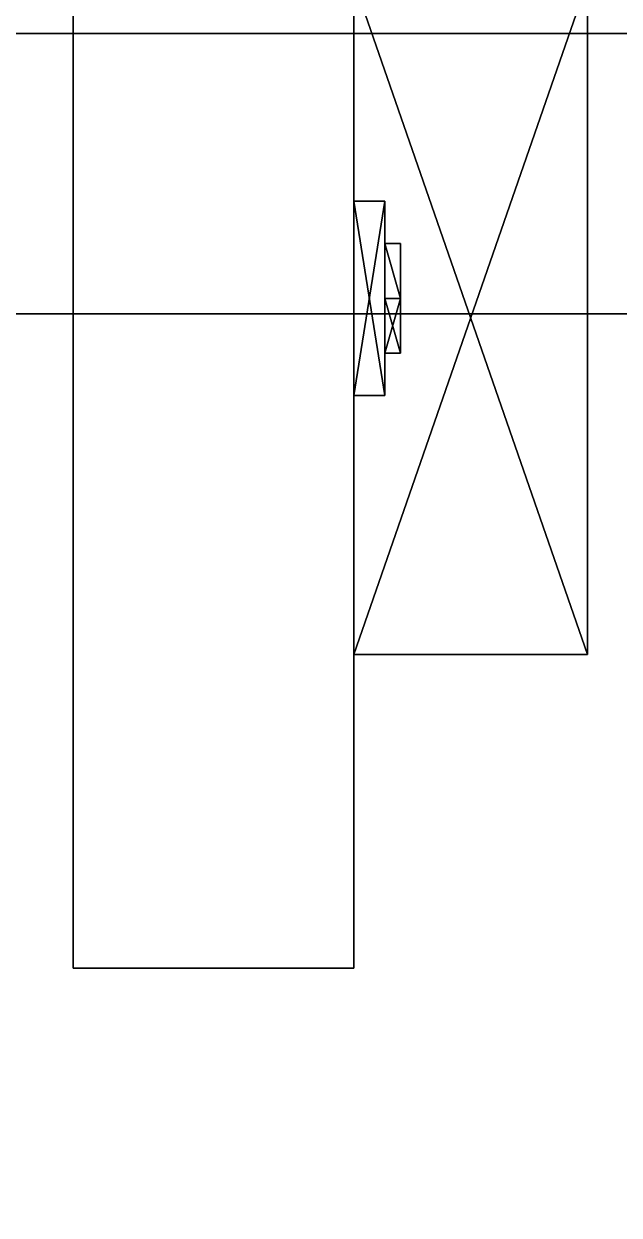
# Model space of a CAD drawing. Extents: x -469 to 3226, y 1395 to 4288.
# Drawn here: x 295 to 333.2, y 2044.2 to 2120.6 of the extents above; entities that cross this region are included whole.
import ezdxf

# ---------------------------------------------------------------- set-up
doc = ezdxf.new("R2010")
doc.units = 0
for name, color, linetype in [('LAYER0', 7, 'CONTINUOUS'), ('LAYER1', 7, 'CONTINUOUS'), ('LAYER11', 9, 'CONTINUOUS'), ('LAYER16', 253, 'CONTINUOUS'), ('LAYER19', 253, 'CONTINUOUS'), ('LAYER22', 253, 'CONTINUOUS'), ('LAYER25', 253, 'CONTINUOUS'), ('LAYER28', 253, 'CONTINUOUS'), ('LAYER3', 7, 'CONTINUOUS'), ('LAYER4', 7, 'CONTINUOUS'), ('LAYER7', 7, 'CONTINUOUS')]:
    doc.layers.add(name, color=color, linetype=linetype)

msp = doc.modelspace()

# ---------------------------------------------------------------- linework, layer by layer
at = {"layer": 'LAYER0', "invisible_edges": 1}
for points in [[(3116.174, 4288.024, -5), (-468.8259, 1395.024, -5), (-468.8259, 4288.024, -5), (3116.174, 4288.024, -5)], [(-468.8259, 1395.024, -5), (3116.174, 4288.024, -5), (3116.174, 1395.024, -5), (-468.8259, 1395.024, -5)], [(3116.174, 1395.024), (-468.8259, 4288.024), (-468.8259, 1395.024), (3116.174, 1395.024)], [(-468.8259, 4288.024), (3116.174, 1395.024), (3116.174, 4288.024), (-468.8259, 4288.024)]]:
    msp.add_3dface(points, dxfattribs=at)
at = {"layer": 'LAYER11', "invisible_edges": 1}
for points in [[(778.1741, 2120.024, 80), (-235.8259, 2102.024, 80), (778.1741, 2102.024, 80), (778.1741, 2120.024, 80)], [(-235.8259, 2102.024, 80), (778.1741, 2120.024, 80), (-235.8259, 2120.024, 80), (-235.8259, 2102.024, 80)], [(-235.8259, 2120.024), (778.1741, 2102.024), (-235.8259, 2102.024), (-235.8259, 2120.024)], [(778.1741, 2102.024), (-235.8259, 2120.024), (778.1741, 2120.024), (778.1741, 2102.024)], [(778.1741, 2120.024, 80), (-235.8259, 2120.024), (-235.8259, 2120.024, 80), (778.1741, 2120.024, 80)], [(-235.8259, 2120.024), (778.1741, 2120.024, 80), (778.1741, 2120.024), (-235.8259, 2120.024)], [(778.1741, 2102.024), (-235.8259, 2102.024, 80), (-235.8259, 2102.024), (778.1741, 2102.024)], [(-235.8259, 2102.024, 80), (778.1741, 2102.024), (778.1741, 2102.024, 80), (-235.8259, 2102.024, 80)]]:
    msp.add_3dface(points, dxfattribs=at)
at = {"layer": 'LAYER16'}
for points in [[(316.1741, 2123.387, 177), (331.1741, 2123.387, 177), (316.1741, 2080.167, 177), (316.1741, 2123.387, 177)], [(316.1741, 2080.167, 177), (331.1741, 2123.387, 177), (331.1741, 2080.167, 177), (316.1741, 2080.167, 177)], [(316.1741, 2080.167, 189), (331.1741, 2080.167, 189), (316.1741, 2123.387, 189), (316.1741, 2080.167, 189)], [(316.1741, 2123.387, 189), (331.1741, 2080.167, 189), (331.1741, 2123.387, 189), (316.1741, 2123.387, 189)], [(331.1741, 2123.387, 177), (331.1741, 2123.387, 189), (331.1741, 2080.167, 177), (331.1741, 2123.387, 177)], [(331.1741, 2080.167, 177), (331.1741, 2123.387, 189), (331.1741, 2080.167, 189), (331.1741, 2080.167, 177)], [(318.1741, 2109.258, 206), (316.1741, 2109.258, 206), (316.1741, 2096.79, 206), (318.1741, 2109.258, 206)], [(318.1741, 2109.258, 206), (316.1741, 2096.79, 206), (318.1741, 2096.79, 206), (318.1741, 2109.258, 206)], [(318.1741, 2096.79, 160), (316.1741, 2096.79, 160), (316.1741, 2109.258, 160), (318.1741, 2096.79, 160)], [(318.1741, 2096.79, 160), (316.1741, 2109.258, 160), (318.1741, 2109.258, 160), (318.1741, 2096.79, 160)], [(316.1741, 2109.258, 160), (316.1741, 2109.258, 206), (318.1741, 2109.258, 206), (316.1741, 2109.258, 160)], [(316.1741, 2109.258, 160), (318.1741, 2109.258, 206), (318.1741, 2109.258, 160), (316.1741, 2109.258, 160)], [(318.1741, 2109.258, 160), (318.1741, 2109.258, 206), (318.1741, 2096.79, 206), (318.1741, 2109.258, 160)], [(318.1741, 2109.258, 160), (318.1741, 2096.79, 206), (318.1741, 2096.79, 160), (318.1741, 2109.258, 160)], [(319.1741, 2106.548, 199), (319.1741, 2103.024, 194.76), (318.1741, 2106.548, 199), (319.1741, 2106.548, 199)], [(318.1741, 2106.548, 199), (319.1741, 2103.024, 194.76), (318.1741, 2103.024, 194.76), (318.1741, 2106.548, 199)], [(318.1741, 2103.024, 203.24), (318.1741, 2103.024, 194.76), (318.1741, 2106.548, 199), (318.1741, 2103.024, 203.24)], [(318.1741, 2103.024, 203.24), (319.1741, 2103.024, 203.24), (318.1741, 2106.548, 199), (318.1741, 2103.024, 203.24)], [(318.1741, 2106.548, 199), (319.1741, 2103.024, 203.24), (319.1741, 2106.548, 199), (318.1741, 2106.548, 199)], [(319.1741, 2106.548, 167), (319.1741, 2103.024, 162.76), (318.1741, 2106.548, 167), (319.1741, 2106.548, 167)], [(318.1741, 2106.548, 167), (319.1741, 2103.024, 162.76), (318.1741, 2103.024, 162.76), (318.1741, 2106.548, 167)], [(318.1741, 2103.024, 171.24), (318.1741, 2103.024, 162.76), (318.1741, 2106.548, 167), (318.1741, 2103.024, 171.24)], [(318.1741, 2103.024, 171.24), (319.1741, 2103.024, 171.24), (318.1741, 2106.548, 167), (318.1741, 2103.024, 171.24)], [(318.1741, 2106.548, 167), (319.1741, 2103.024, 171.24), (319.1741, 2106.548, 167), (318.1741, 2106.548, 167)], [(319.1741, 2103.024, 203.24), (319.1741, 2099.5, 199), (319.1741, 2106.548, 199), (319.1741, 2103.024, 203.24)], [(319.1741, 2106.548, 199), (319.1741, 2099.5, 199), (319.1741, 2103.024, 194.76), (319.1741, 2106.548, 199)], [(319.1741, 2103.024, 171.24), (319.1741, 2099.5, 167), (319.1741, 2106.548, 167), (319.1741, 2103.024, 171.24)], [(319.1741, 2106.548, 167), (319.1741, 2099.5, 167), (319.1741, 2103.024, 162.76), (319.1741, 2106.548, 167)], [(319.1741, 2103.024, 194.76), (319.1741, 2099.5, 199), (318.1741, 2103.024, 194.76), (319.1741, 2103.024, 194.76)], [(318.1741, 2103.024, 194.76), (319.1741, 2099.5, 199), (318.1741, 2099.5, 199), (318.1741, 2103.024, 194.76)], [(319.1741, 2099.5, 199), (319.1741, 2103.024, 203.24), (318.1741, 2099.5, 199), (319.1741, 2099.5, 199)], [(318.1741, 2099.5, 199), (319.1741, 2103.024, 203.24), (318.1741, 2103.024, 203.24), (318.1741, 2099.5, 199)], [(318.1741, 2103.024, 203.24), (318.1741, 2099.5, 199), (318.1741, 2103.024, 194.76), (318.1741, 2103.024, 203.24)], [(319.1741, 2103.024, 162.76), (319.1741, 2099.5, 167), (318.1741, 2103.024, 162.76), (319.1741, 2103.024, 162.76)], [(318.1741, 2103.024, 162.76), (319.1741, 2099.5, 167), (318.1741, 2099.5, 167), (318.1741, 2103.024, 162.76)], [(319.1741, 2099.5, 167), (319.1741, 2103.024, 171.24), (318.1741, 2099.5, 167), (319.1741, 2099.5, 167)], [(318.1741, 2099.5, 167), (319.1741, 2103.024, 171.24), (318.1741, 2103.024, 171.24), (318.1741, 2099.5, 167)], [(318.1741, 2103.024, 171.24), (318.1741, 2099.5, 167), (318.1741, 2103.024, 162.76), (318.1741, 2103.024, 171.24)], [(318.1741, 2096.79, 206), (316.1741, 2096.79, 206), (316.1741, 2096.79, 160), (318.1741, 2096.79, 206)], [(318.1741, 2096.79, 206), (316.1741, 2096.79, 160), (318.1741, 2096.79, 160), (318.1741, 2096.79, 206)], [(316.1741, 2080.167, 177), (331.1741, 2080.167, 177), (316.1741, 2080.167, 189), (316.1741, 2080.167, 177)], [(316.1741, 2080.167, 189), (331.1741, 2080.167, 177), (331.1741, 2080.167, 189), (316.1741, 2080.167, 189)]]:
    msp.add_3dface(points, dxfattribs=at)
at = {"layer": 'LAYER19'}
for points in [[(316.1741, 2123.387, 700.5), (331.1741, 2123.387, 700.5), (316.1741, 2080.167, 700.5), (316.1741, 2123.387, 700.5)], [(316.1741, 2080.167, 700.5), (331.1741, 2123.387, 700.5), (331.1741, 2080.167, 700.5), (316.1741, 2080.167, 700.5)], [(316.1741, 2080.167, 712.5), (331.1741, 2080.167, 712.5), (316.1741, 2123.387, 712.5), (316.1741, 2080.167, 712.5)], [(316.1741, 2123.387, 712.5), (331.1741, 2080.167, 712.5), (331.1741, 2123.387, 712.5), (316.1741, 2123.387, 712.5)], [(331.1741, 2123.387, 700.5), (331.1741, 2123.387, 712.5), (331.1741, 2080.167, 700.5), (331.1741, 2123.387, 700.5)], [(331.1741, 2080.167, 700.5), (331.1741, 2123.387, 712.5), (331.1741, 2080.167, 712.5), (331.1741, 2080.167, 700.5)], [(318.1741, 2109.258, 729.5), (316.1741, 2109.258, 729.5), (316.1741, 2096.79, 729.5), (318.1741, 2109.258, 729.5)], [(318.1741, 2109.258, 729.5), (316.1741, 2096.79, 729.5), (318.1741, 2096.79, 729.5), (318.1741, 2109.258, 729.5)], [(318.1741, 2096.79, 683.5), (316.1741, 2096.79, 683.5), (316.1741, 2109.258, 683.5), (318.1741, 2096.79, 683.5)], [(318.1741, 2096.79, 683.5), (316.1741, 2109.258, 683.5), (318.1741, 2109.258, 683.5), (318.1741, 2096.79, 683.5)], [(316.1741, 2109.258, 683.5), (316.1741, 2109.258, 729.5), (318.1741, 2109.258, 729.5), (316.1741, 2109.258, 683.5)], [(316.1741, 2109.258, 683.5), (318.1741, 2109.258, 729.5), (318.1741, 2109.258, 683.5), (316.1741, 2109.258, 683.5)], [(318.1741, 2109.258, 683.5), (318.1741, 2109.258, 729.5), (318.1741, 2096.79, 729.5), (318.1741, 2109.258, 683.5)], [(318.1741, 2109.258, 683.5), (318.1741, 2096.79, 729.5), (318.1741, 2096.79, 683.5), (318.1741, 2109.258, 683.5)], [(319.1741, 2106.548, 722.5), (319.1741, 2103.024, 718.26), (318.1741, 2106.548, 722.5), (319.1741, 2106.548, 722.5)], [(318.1741, 2106.548, 722.5), (319.1741, 2103.024, 718.26), (318.1741, 2103.024, 718.26), (318.1741, 2106.548, 722.5)], [(318.1741, 2103.024, 726.74), (318.1741, 2103.024, 718.26), (318.1741, 2106.548, 722.5), (318.1741, 2103.024, 726.74)], [(318.1741, 2103.024, 726.74), (319.1741, 2103.024, 726.74), (318.1741, 2106.548, 722.5), (318.1741, 2103.024, 726.74)], [(318.1741, 2106.548, 722.5), (319.1741, 2103.024, 726.74), (319.1741, 2106.548, 722.5), (318.1741, 2106.548, 722.5)], [(319.1741, 2106.548, 690.5), (319.1741, 2103.024, 686.26), (318.1741, 2106.548, 690.5), (319.1741, 2106.548, 690.5)], [(318.1741, 2106.548, 690.5), (319.1741, 2103.024, 686.26), (318.1741, 2103.024, 686.26), (318.1741, 2106.548, 690.5)], [(318.1741, 2103.024, 694.74), (318.1741, 2103.024, 686.26), (318.1741, 2106.548, 690.5), (318.1741, 2103.024, 694.74)], [(318.1741, 2103.024, 694.74), (319.1741, 2103.024, 694.74), (318.1741, 2106.548, 690.5), (318.1741, 2103.024, 694.74)], [(318.1741, 2106.548, 690.5), (319.1741, 2103.024, 694.74), (319.1741, 2106.548, 690.5), (318.1741, 2106.548, 690.5)], [(319.1741, 2103.024, 726.74), (319.1741, 2099.5, 722.5), (319.1741, 2106.548, 722.5), (319.1741, 2103.024, 726.74)], [(319.1741, 2106.548, 722.5), (319.1741, 2099.5, 722.5), (319.1741, 2103.024, 718.26), (319.1741, 2106.548, 722.5)], [(319.1741, 2103.024, 694.74), (319.1741, 2099.5, 690.5), (319.1741, 2106.548, 690.5), (319.1741, 2103.024, 694.74)], [(319.1741, 2106.548, 690.5), (319.1741, 2099.5, 690.5), (319.1741, 2103.024, 686.26), (319.1741, 2106.548, 690.5)], [(319.1741, 2103.024, 718.26), (319.1741, 2099.5, 722.5), (318.1741, 2103.024, 718.26), (319.1741, 2103.024, 718.26)], [(318.1741, 2103.024, 718.26), (319.1741, 2099.5, 722.5), (318.1741, 2099.5, 722.5), (318.1741, 2103.024, 718.26)], [(319.1741, 2099.5, 722.5), (319.1741, 2103.024, 726.74), (318.1741, 2099.5, 722.5), (319.1741, 2099.5, 722.5)], [(318.1741, 2099.5, 722.5), (319.1741, 2103.024, 726.74), (318.1741, 2103.024, 726.74), (318.1741, 2099.5, 722.5)], [(318.1741, 2103.024, 726.74), (318.1741, 2099.5, 722.5), (318.1741, 2103.024, 718.26), (318.1741, 2103.024, 726.74)], [(319.1741, 2103.024, 686.26), (319.1741, 2099.5, 690.5), (318.1741, 2103.024, 686.26), (319.1741, 2103.024, 686.26)], [(318.1741, 2103.024, 686.26), (319.1741, 2099.5, 690.5), (318.1741, 2099.5, 690.5), (318.1741, 2103.024, 686.26)], [(319.1741, 2099.5, 690.5), (319.1741, 2103.024, 694.74), (318.1741, 2099.5, 690.5), (319.1741, 2099.5, 690.5)], [(318.1741, 2099.5, 690.5), (319.1741, 2103.024, 694.74), (318.1741, 2103.024, 694.74), (318.1741, 2099.5, 690.5)], [(318.1741, 2103.024, 694.74), (318.1741, 2099.5, 690.5), (318.1741, 2103.024, 686.26), (318.1741, 2103.024, 694.74)], [(318.1741, 2096.79, 729.5), (316.1741, 2096.79, 729.5), (316.1741, 2096.79, 683.5), (318.1741, 2096.79, 729.5)], [(318.1741, 2096.79, 729.5), (316.1741, 2096.79, 683.5), (318.1741, 2096.79, 683.5), (318.1741, 2096.79, 729.5)], [(316.1741, 2080.167, 700.5), (331.1741, 2080.167, 700.5), (316.1741, 2080.167, 712.5), (316.1741, 2080.167, 700.5)], [(316.1741, 2080.167, 712.5), (331.1741, 2080.167, 700.5), (331.1741, 2080.167, 712.5), (316.1741, 2080.167, 712.5)]]:
    msp.add_3dface(points, dxfattribs=at)
at = {"layer": 'LAYER22'}
for points in [[(316.1741, 2123.387, 1224), (331.1741, 2123.387, 1224), (316.1741, 2080.167, 1224), (316.1741, 2123.387, 1224)], [(316.1741, 2080.167, 1224), (331.1741, 2123.387, 1224), (331.1741, 2080.167, 1224), (316.1741, 2080.167, 1224)], [(316.1741, 2080.167, 1236), (331.1741, 2080.167, 1236), (316.1741, 2123.387, 1236), (316.1741, 2080.167, 1236)], [(316.1741, 2123.387, 1236), (331.1741, 2080.167, 1236), (331.1741, 2123.387, 1236), (316.1741, 2123.387, 1236)], [(331.1741, 2123.387, 1224), (331.1741, 2123.387, 1236), (331.1741, 2080.167, 1224), (331.1741, 2123.387, 1224)], [(331.1741, 2080.167, 1224), (331.1741, 2123.387, 1236), (331.1741, 2080.167, 1236), (331.1741, 2080.167, 1224)], [(318.1741, 2109.258, 1253), (316.1741, 2109.258, 1253), (316.1741, 2096.79, 1253), (318.1741, 2109.258, 1253)], [(318.1741, 2109.258, 1253), (316.1741, 2096.79, 1253), (318.1741, 2096.79, 1253), (318.1741, 2109.258, 1253)], [(318.1741, 2096.79, 1207), (316.1741, 2096.79, 1207), (316.1741, 2109.258, 1207), (318.1741, 2096.79, 1207)], [(318.1741, 2096.79, 1207), (316.1741, 2109.258, 1207), (318.1741, 2109.258, 1207), (318.1741, 2096.79, 1207)], [(316.1741, 2109.258, 1207), (316.1741, 2109.258, 1253), (318.1741, 2109.258, 1253), (316.1741, 2109.258, 1207)], [(316.1741, 2109.258, 1207), (318.1741, 2109.258, 1253), (318.1741, 2109.258, 1207), (316.1741, 2109.258, 1207)], [(318.1741, 2109.258, 1207), (318.1741, 2109.258, 1253), (318.1741, 2096.79, 1253), (318.1741, 2109.258, 1207)], [(318.1741, 2109.258, 1207), (318.1741, 2096.79, 1253), (318.1741, 2096.79, 1207), (318.1741, 2109.258, 1207)], [(319.1741, 2106.548, 1246), (319.1741, 2103.024, 1241.76), (318.1741, 2106.548, 1246), (319.1741, 2106.548, 1246)], [(318.1741, 2106.548, 1246), (319.1741, 2103.024, 1241.76), (318.1741, 2103.024, 1241.76), (318.1741, 2106.548, 1246)], [(318.1741, 2103.024, 1250.24), (318.1741, 2103.024, 1241.76), (318.1741, 2106.548, 1246), (318.1741, 2103.024, 1250.24)], [(318.1741, 2103.024, 1250.24), (319.1741, 2103.024, 1250.24), (318.1741, 2106.548, 1246), (318.1741, 2103.024, 1250.24)], [(318.1741, 2106.548, 1246), (319.1741, 2103.024, 1250.24), (319.1741, 2106.548, 1246), (318.1741, 2106.548, 1246)], [(319.1741, 2106.548, 1214), (319.1741, 2103.024, 1209.76), (318.1741, 2106.548, 1214), (319.1741, 2106.548, 1214)], [(318.1741, 2106.548, 1214), (319.1741, 2103.024, 1209.76), (318.1741, 2103.024, 1209.76), (318.1741, 2106.548, 1214)], [(318.1741, 2103.024, 1218.24), (318.1741, 2103.024, 1209.76), (318.1741, 2106.548, 1214), (318.1741, 2103.024, 1218.24)], [(318.1741, 2103.024, 1218.24), (319.1741, 2103.024, 1218.24), (318.1741, 2106.548, 1214), (318.1741, 2103.024, 1218.24)], [(318.1741, 2106.548, 1214), (319.1741, 2103.024, 1218.24), (319.1741, 2106.548, 1214), (318.1741, 2106.548, 1214)], [(319.1741, 2103.024, 1250.24), (319.1741, 2099.5, 1246), (319.1741, 2106.548, 1246), (319.1741, 2103.024, 1250.24)], [(319.1741, 2106.548, 1246), (319.1741, 2099.5, 1246), (319.1741, 2103.024, 1241.76), (319.1741, 2106.548, 1246)], [(319.1741, 2103.024, 1218.24), (319.1741, 2099.5, 1214), (319.1741, 2106.548, 1214), (319.1741, 2103.024, 1218.24)], [(319.1741, 2106.548, 1214), (319.1741, 2099.5, 1214), (319.1741, 2103.024, 1209.76), (319.1741, 2106.548, 1214)], [(319.1741, 2103.024, 1241.76), (319.1741, 2099.5, 1246), (318.1741, 2103.024, 1241.76), (319.1741, 2103.024, 1241.76)], [(318.1741, 2103.024, 1241.76), (319.1741, 2099.5, 1246), (318.1741, 2099.5, 1246), (318.1741, 2103.024, 1241.76)], [(319.1741, 2099.5, 1246), (319.1741, 2103.024, 1250.24), (318.1741, 2099.5, 1246), (319.1741, 2099.5, 1246)], [(318.1741, 2099.5, 1246), (319.1741, 2103.024, 1250.24), (318.1741, 2103.024, 1250.24), (318.1741, 2099.5, 1246)], [(318.1741, 2103.024, 1250.24), (318.1741, 2099.5, 1246), (318.1741, 2103.024, 1241.76), (318.1741, 2103.024, 1250.24)], [(319.1741, 2103.024, 1209.76), (319.1741, 2099.5, 1214), (318.1741, 2103.024, 1209.76), (319.1741, 2103.024, 1209.76)], [(318.1741, 2103.024, 1209.76), (319.1741, 2099.5, 1214), (318.1741, 2099.5, 1214), (318.1741, 2103.024, 1209.76)], [(319.1741, 2099.5, 1214), (319.1741, 2103.024, 1218.24), (318.1741, 2099.5, 1214), (319.1741, 2099.5, 1214)], [(318.1741, 2099.5, 1214), (319.1741, 2103.024, 1218.24), (318.1741, 2103.024, 1218.24), (318.1741, 2099.5, 1214)], [(318.1741, 2103.024, 1218.24), (318.1741, 2099.5, 1214), (318.1741, 2103.024, 1209.76), (318.1741, 2103.024, 1218.24)], [(318.1741, 2096.79, 1253), (316.1741, 2096.79, 1253), (316.1741, 2096.79, 1207), (318.1741, 2096.79, 1253)], [(318.1741, 2096.79, 1253), (316.1741, 2096.79, 1207), (318.1741, 2096.79, 1207), (318.1741, 2096.79, 1253)], [(316.1741, 2080.167, 1224), (331.1741, 2080.167, 1224), (316.1741, 2080.167, 1236), (316.1741, 2080.167, 1224)], [(316.1741, 2080.167, 1236), (331.1741, 2080.167, 1224), (331.1741, 2080.167, 1236), (316.1741, 2080.167, 1236)]]:
    msp.add_3dface(points, dxfattribs=at)
at = {"layer": 'LAYER25'}
for points in [[(316.1741, 2123.387, 1747.5), (331.1741, 2123.387, 1747.5), (316.1741, 2080.167, 1747.5), (316.1741, 2123.387, 1747.5)], [(316.1741, 2080.167, 1747.5), (331.1741, 2123.387, 1747.5), (331.1741, 2080.167, 1747.5), (316.1741, 2080.167, 1747.5)], [(316.1741, 2080.167, 1759.5), (331.1741, 2080.167, 1759.5), (316.1741, 2123.387, 1759.5), (316.1741, 2080.167, 1759.5)], [(316.1741, 2123.387, 1759.5), (331.1741, 2080.167, 1759.5), (331.1741, 2123.387, 1759.5), (316.1741, 2123.387, 1759.5)], [(331.1741, 2123.387, 1747.5), (331.1741, 2123.387, 1759.5), (331.1741, 2080.167, 1747.5), (331.1741, 2123.387, 1747.5)], [(331.1741, 2080.167, 1747.5), (331.1741, 2123.387, 1759.5), (331.1741, 2080.167, 1759.5), (331.1741, 2080.167, 1747.5)], [(318.1741, 2109.258, 1776.5), (316.1741, 2109.258, 1776.5), (316.1741, 2096.79, 1776.5), (318.1741, 2109.258, 1776.5)], [(318.1741, 2109.258, 1776.5), (316.1741, 2096.79, 1776.5), (318.1741, 2096.79, 1776.5), (318.1741, 2109.258, 1776.5)], [(318.1741, 2096.79, 1730.5), (316.1741, 2096.79, 1730.5), (316.1741, 2109.258, 1730.5), (318.1741, 2096.79, 1730.5)], [(318.1741, 2096.79, 1730.5), (316.1741, 2109.258, 1730.5), (318.1741, 2109.258, 1730.5), (318.1741, 2096.79, 1730.5)], [(316.1741, 2109.258, 1730.5), (316.1741, 2109.258, 1776.5), (318.1741, 2109.258, 1776.5), (316.1741, 2109.258, 1730.5)], [(316.1741, 2109.258, 1730.5), (318.1741, 2109.258, 1776.5), (318.1741, 2109.258, 1730.5), (316.1741, 2109.258, 1730.5)], [(318.1741, 2109.258, 1730.5), (318.1741, 2109.258, 1776.5), (318.1741, 2096.79, 1776.5), (318.1741, 2109.258, 1730.5)], [(318.1741, 2109.258, 1730.5), (318.1741, 2096.79, 1776.5), (318.1741, 2096.79, 1730.5), (318.1741, 2109.258, 1730.5)], [(319.1741, 2106.548, 1769.5), (319.1741, 2103.024, 1765.26), (318.1741, 2106.548, 1769.5), (319.1741, 2106.548, 1769.5)], [(318.1741, 2106.548, 1769.5), (319.1741, 2103.024, 1765.26), (318.1741, 2103.024, 1765.26), (318.1741, 2106.548, 1769.5)], [(318.1741, 2103.024, 1773.74), (318.1741, 2103.024, 1765.26), (318.1741, 2106.548, 1769.5), (318.1741, 2103.024, 1773.74)], [(318.1741, 2103.024, 1773.74), (319.1741, 2103.024, 1773.74), (318.1741, 2106.548, 1769.5), (318.1741, 2103.024, 1773.74)], [(318.1741, 2106.548, 1769.5), (319.1741, 2103.024, 1773.74), (319.1741, 2106.548, 1769.5), (318.1741, 2106.548, 1769.5)], [(319.1741, 2106.548, 1737.5), (319.1741, 2103.024, 1733.26), (318.1741, 2106.548, 1737.5), (319.1741, 2106.548, 1737.5)], [(318.1741, 2106.548, 1737.5), (319.1741, 2103.024, 1733.26), (318.1741, 2103.024, 1733.26), (318.1741, 2106.548, 1737.5)], [(318.1741, 2103.024, 1741.74), (318.1741, 2103.024, 1733.26), (318.1741, 2106.548, 1737.5), (318.1741, 2103.024, 1741.74)], [(318.1741, 2103.024, 1741.74), (319.1741, 2103.024, 1741.74), (318.1741, 2106.548, 1737.5), (318.1741, 2103.024, 1741.74)], [(318.1741, 2106.548, 1737.5), (319.1741, 2103.024, 1741.74), (319.1741, 2106.548, 1737.5), (318.1741, 2106.548, 1737.5)], [(319.1741, 2103.024, 1773.74), (319.1741, 2099.5, 1769.5), (319.1741, 2106.548, 1769.5), (319.1741, 2103.024, 1773.74)], [(319.1741, 2106.548, 1769.5), (319.1741, 2099.5, 1769.5), (319.1741, 2103.024, 1765.26), (319.1741, 2106.548, 1769.5)], [(319.1741, 2103.024, 1741.74), (319.1741, 2099.5, 1737.5), (319.1741, 2106.548, 1737.5), (319.1741, 2103.024, 1741.74)], [(319.1741, 2106.548, 1737.5), (319.1741, 2099.5, 1737.5), (319.1741, 2103.024, 1733.26), (319.1741, 2106.548, 1737.5)], [(319.1741, 2103.024, 1765.26), (319.1741, 2099.5, 1769.5), (318.1741, 2103.024, 1765.26), (319.1741, 2103.024, 1765.26)], [(318.1741, 2103.024, 1765.26), (319.1741, 2099.5, 1769.5), (318.1741, 2099.5, 1769.5), (318.1741, 2103.024, 1765.26)], [(319.1741, 2099.5, 1769.5), (319.1741, 2103.024, 1773.74), (318.1741, 2099.5, 1769.5), (319.1741, 2099.5, 1769.5)], [(318.1741, 2099.5, 1769.5), (319.1741, 2103.024, 1773.74), (318.1741, 2103.024, 1773.74), (318.1741, 2099.5, 1769.5)], [(318.1741, 2103.024, 1773.74), (318.1741, 2099.5, 1769.5), (318.1741, 2103.024, 1765.26), (318.1741, 2103.024, 1773.74)], [(319.1741, 2103.024, 1733.26), (319.1741, 2099.5, 1737.5), (318.1741, 2103.024, 1733.26), (319.1741, 2103.024, 1733.26)], [(318.1741, 2103.024, 1733.26), (319.1741, 2099.5, 1737.5), (318.1741, 2099.5, 1737.5), (318.1741, 2103.024, 1733.26)], [(319.1741, 2099.5, 1737.5), (319.1741, 2103.024, 1741.74), (318.1741, 2099.5, 1737.5), (319.1741, 2099.5, 1737.5)], [(318.1741, 2099.5, 1737.5), (319.1741, 2103.024, 1741.74), (318.1741, 2103.024, 1741.74), (318.1741, 2099.5, 1737.5)], [(318.1741, 2103.024, 1741.74), (318.1741, 2099.5, 1737.5), (318.1741, 2103.024, 1733.26), (318.1741, 2103.024, 1741.74)], [(318.1741, 2096.79, 1776.5), (316.1741, 2096.79, 1776.5), (316.1741, 2096.79, 1730.5), (318.1741, 2096.79, 1776.5)], [(318.1741, 2096.79, 1776.5), (316.1741, 2096.79, 1730.5), (318.1741, 2096.79, 1730.5), (318.1741, 2096.79, 1776.5)], [(316.1741, 2080.167, 1747.5), (331.1741, 2080.167, 1747.5), (316.1741, 2080.167, 1759.5), (316.1741, 2080.167, 1747.5)], [(316.1741, 2080.167, 1759.5), (331.1741, 2080.167, 1747.5), (331.1741, 2080.167, 1759.5), (316.1741, 2080.167, 1759.5)]]:
    msp.add_3dface(points, dxfattribs=at)
at = {"layer": 'LAYER28'}
for points in [[(316.1741, 2123.387, 2271), (331.1741, 2123.387, 2271), (316.1741, 2080.167, 2271), (316.1741, 2123.387, 2271)], [(316.1741, 2080.167, 2271), (331.1741, 2123.387, 2271), (331.1741, 2080.167, 2271), (316.1741, 2080.167, 2271)], [(316.1741, 2080.167, 2283), (331.1741, 2080.167, 2283), (316.1741, 2123.387, 2283), (316.1741, 2080.167, 2283)], [(316.1741, 2123.387, 2283), (331.1741, 2080.167, 2283), (331.1741, 2123.387, 2283), (316.1741, 2123.387, 2283)], [(331.1741, 2123.387, 2271), (331.1741, 2123.387, 2283), (331.1741, 2080.167, 2271), (331.1741, 2123.387, 2271)], [(331.1741, 2080.167, 2271), (331.1741, 2123.387, 2283), (331.1741, 2080.167, 2283), (331.1741, 2080.167, 2271)], [(318.1741, 2109.258, 2300), (316.1741, 2109.258, 2300), (316.1741, 2096.79, 2300), (318.1741, 2109.258, 2300)], [(318.1741, 2109.258, 2300), (316.1741, 2096.79, 2300), (318.1741, 2096.79, 2300), (318.1741, 2109.258, 2300)], [(318.1741, 2096.79, 2254), (316.1741, 2096.79, 2254), (316.1741, 2109.258, 2254), (318.1741, 2096.79, 2254)], [(318.1741, 2096.79, 2254), (316.1741, 2109.258, 2254), (318.1741, 2109.258, 2254), (318.1741, 2096.79, 2254)], [(316.1741, 2109.258, 2254), (316.1741, 2109.258, 2300), (318.1741, 2109.258, 2300), (316.1741, 2109.258, 2254)], [(316.1741, 2109.258, 2254), (318.1741, 2109.258, 2300), (318.1741, 2109.258, 2254), (316.1741, 2109.258, 2254)], [(318.1741, 2109.258, 2254), (318.1741, 2109.258, 2300), (318.1741, 2096.79, 2300), (318.1741, 2109.258, 2254)], [(318.1741, 2109.258, 2254), (318.1741, 2096.79, 2300), (318.1741, 2096.79, 2254), (318.1741, 2109.258, 2254)], [(319.1741, 2106.548, 2293), (319.1741, 2103.024, 2288.76), (318.1741, 2106.548, 2293), (319.1741, 2106.548, 2293)], [(318.1741, 2106.548, 2293), (319.1741, 2103.024, 2288.76), (318.1741, 2103.024, 2288.76), (318.1741, 2106.548, 2293)], [(318.1741, 2103.024, 2297.24), (318.1741, 2103.024, 2288.76), (318.1741, 2106.548, 2293), (318.1741, 2103.024, 2297.24)], [(318.1741, 2103.024, 2297.24), (319.1741, 2103.024, 2297.24), (318.1741, 2106.548, 2293), (318.1741, 2103.024, 2297.24)], [(318.1741, 2106.548, 2293), (319.1741, 2103.024, 2297.24), (319.1741, 2106.548, 2293), (318.1741, 2106.548, 2293)], [(319.1741, 2106.548, 2261), (319.1741, 2103.024, 2256.76), (318.1741, 2106.548, 2261), (319.1741, 2106.548, 2261)], [(318.1741, 2106.548, 2261), (319.1741, 2103.024, 2256.76), (318.1741, 2103.024, 2256.76), (318.1741, 2106.548, 2261)], [(318.1741, 2103.024, 2265.24), (318.1741, 2103.024, 2256.76), (318.1741, 2106.548, 2261), (318.1741, 2103.024, 2265.24)], [(318.1741, 2103.024, 2265.24), (319.1741, 2103.024, 2265.24), (318.1741, 2106.548, 2261), (318.1741, 2103.024, 2265.24)], [(318.1741, 2106.548, 2261), (319.1741, 2103.024, 2265.24), (319.1741, 2106.548, 2261), (318.1741, 2106.548, 2261)], [(319.1741, 2103.024, 2297.24), (319.1741, 2099.5, 2293), (319.1741, 2106.548, 2293), (319.1741, 2103.024, 2297.24)], [(319.1741, 2106.548, 2293), (319.1741, 2099.5, 2293), (319.1741, 2103.024, 2288.76), (319.1741, 2106.548, 2293)], [(319.1741, 2103.024, 2265.24), (319.1741, 2099.5, 2261), (319.1741, 2106.548, 2261), (319.1741, 2103.024, 2265.24)], [(319.1741, 2106.548, 2261), (319.1741, 2099.5, 2261), (319.1741, 2103.024, 2256.76), (319.1741, 2106.548, 2261)], [(319.1741, 2103.024, 2288.76), (319.1741, 2099.5, 2293), (318.1741, 2103.024, 2288.76), (319.1741, 2103.024, 2288.76)], [(318.1741, 2103.024, 2288.76), (319.1741, 2099.5, 2293), (318.1741, 2099.5, 2293), (318.1741, 2103.024, 2288.76)], [(319.1741, 2099.5, 2293), (319.1741, 2103.024, 2297.24), (318.1741, 2099.5, 2293), (319.1741, 2099.5, 2293)], [(318.1741, 2099.5, 2293), (319.1741, 2103.024, 2297.24), (318.1741, 2103.024, 2297.24), (318.1741, 2099.5, 2293)], [(318.1741, 2103.024, 2297.24), (318.1741, 2099.5, 2293), (318.1741, 2103.024, 2288.76), (318.1741, 2103.024, 2297.24)], [(319.1741, 2103.024, 2256.76), (319.1741, 2099.5, 2261), (318.1741, 2103.024, 2256.76), (319.1741, 2103.024, 2256.76)], [(318.1741, 2103.024, 2256.76), (319.1741, 2099.5, 2261), (318.1741, 2099.5, 2261), (318.1741, 2103.024, 2256.76)], [(319.1741, 2099.5, 2261), (319.1741, 2103.024, 2265.24), (318.1741, 2099.5, 2261), (319.1741, 2099.5, 2261)], [(318.1741, 2099.5, 2261), (319.1741, 2103.024, 2265.24), (318.1741, 2103.024, 2265.24), (318.1741, 2099.5, 2261)], [(318.1741, 2103.024, 2265.24), (318.1741, 2099.5, 2261), (318.1741, 2103.024, 2256.76), (318.1741, 2103.024, 2265.24)], [(318.1741, 2096.79, 2300), (316.1741, 2096.79, 2300), (316.1741, 2096.79, 2254), (318.1741, 2096.79, 2300)], [(318.1741, 2096.79, 2300), (316.1741, 2096.79, 2254), (318.1741, 2096.79, 2254), (318.1741, 2096.79, 2300)], [(316.1741, 2080.167, 2271), (331.1741, 2080.167, 2271), (316.1741, 2080.167, 2283), (316.1741, 2080.167, 2271)], [(316.1741, 2080.167, 2283), (331.1741, 2080.167, 2271), (331.1741, 2080.167, 2283), (316.1741, 2080.167, 2283)]]:
    msp.add_3dface(points, dxfattribs=at)
at = {"layer": 'LAYER3', "invisible_edges": 1}
for points in [[(778.1741, 1560.024, 2379), (-235.8259, 2140.024, 2379), (-235.8259, 1560.024, 2379), (778.1741, 1560.024, 2379)], [(-235.8259, 2140.024, 2379), (778.1741, 1560.024, 2379), (778.1741, 2140.024, 2379), (-235.8259, 2140.024, 2379)], [(778.1741, 2140.024, 2361), (-235.8259, 1560.024, 2361), (-235.8259, 2140.024, 2361), (778.1741, 2140.024, 2361)], [(-235.8259, 1560.024, 2361), (778.1741, 2140.024, 2361), (778.1741, 1560.024, 2361), (-235.8259, 1560.024, 2361)]]:
    msp.add_3dface(points, dxfattribs=at)
at = {"layer": 'LAYER4', "invisible_edges": 1}
for points in [[(-235.8259, 1560.024, 80), (778.1741, 2140.024, 80), (778.1741, 1560.024, 80), (-235.8259, 1560.024, 80)], [(778.1741, 2140.024, 80), (-235.8259, 1560.024, 80), (-235.8259, 2140.024, 80), (778.1741, 2140.024, 80)], [(-235.8259, 2140.024, 98), (778.1741, 1560.024, 98), (778.1741, 2140.024, 98), (-235.8259, 2140.024, 98)], [(778.1741, 1560.024, 98), (-235.8259, 2140.024, 98), (-235.8259, 1560.024, 98), (778.1741, 1560.024, 98)]]:
    msp.add_3dface(points, dxfattribs=at)
at = {"layer": 'LAYER7', "invisible_edges": 1}
for points in [[(298.1741, 2140.024, 98), (298.1741, 2060.024, 2361), (298.1741, 2140.024, 2361), (298.1741, 2140.024, 98)], [(298.1741, 2060.024, 2361), (298.1741, 2140.024, 98), (298.1741, 2060.024, 98), (298.1741, 2060.024, 2361)], [(298.1741, 2140.024, 98), (316.1741, 2060.024, 98), (298.1741, 2060.024, 98), (298.1741, 2140.024, 98)], [(316.1741, 2060.024, 98), (298.1741, 2140.024, 98), (316.1741, 2140.024, 98), (316.1741, 2060.024, 98)], [(316.1741, 2140.024, 2361), (298.1741, 2060.024, 2361), (316.1741, 2060.024, 2361), (316.1741, 2140.024, 2361)], [(298.1741, 2060.024, 2361), (316.1741, 2140.024, 2361), (298.1741, 2140.024, 2361), (298.1741, 2060.024, 2361)], [(316.1741, 2060.024, 98), (316.1741, 2140.024, 2361), (316.1741, 2060.024, 2361), (316.1741, 2060.024, 98)], [(316.1741, 2140.024, 2361), (316.1741, 2060.024, 98), (316.1741, 2140.024, 98), (316.1741, 2140.024, 2361)], [(316.1741, 2060.024, 98), (298.1741, 2060.024, 2361), (298.1741, 2060.024, 98), (316.1741, 2060.024, 98)], [(298.1741, 2060.024, 2361), (316.1741, 2060.024, 98), (316.1741, 2060.024, 2361), (298.1741, 2060.024, 2361)]]:
    msp.add_3dface(points, dxfattribs=at)

# ---------------------------------------------------------------- meshes
at = {"layer": 'LAYER1'}
mesh = msp.add_polymesh((5, 2), dxfattribs=at)
for k, corner in enumerate([(2966.174, 1545.024, 2430), (2966.174, 4138.024, 2430), (-318.8259, 1545.024, 2430), (2966.174, 1545.024, 2430), (-318.8259, 4138.024, 2430), (-318.8259, 1545.024, 2430), (2966.174, 4138.024, 2430), (-318.8259, 4138.024, 2430), (3116.174, 4288.024, 2430), (-468.8259, 4288.024, 2430)]):
    mesh.set_mesh_vertex(divmod(k, 2), corner)

doc.saveas('drawing.dxf')
